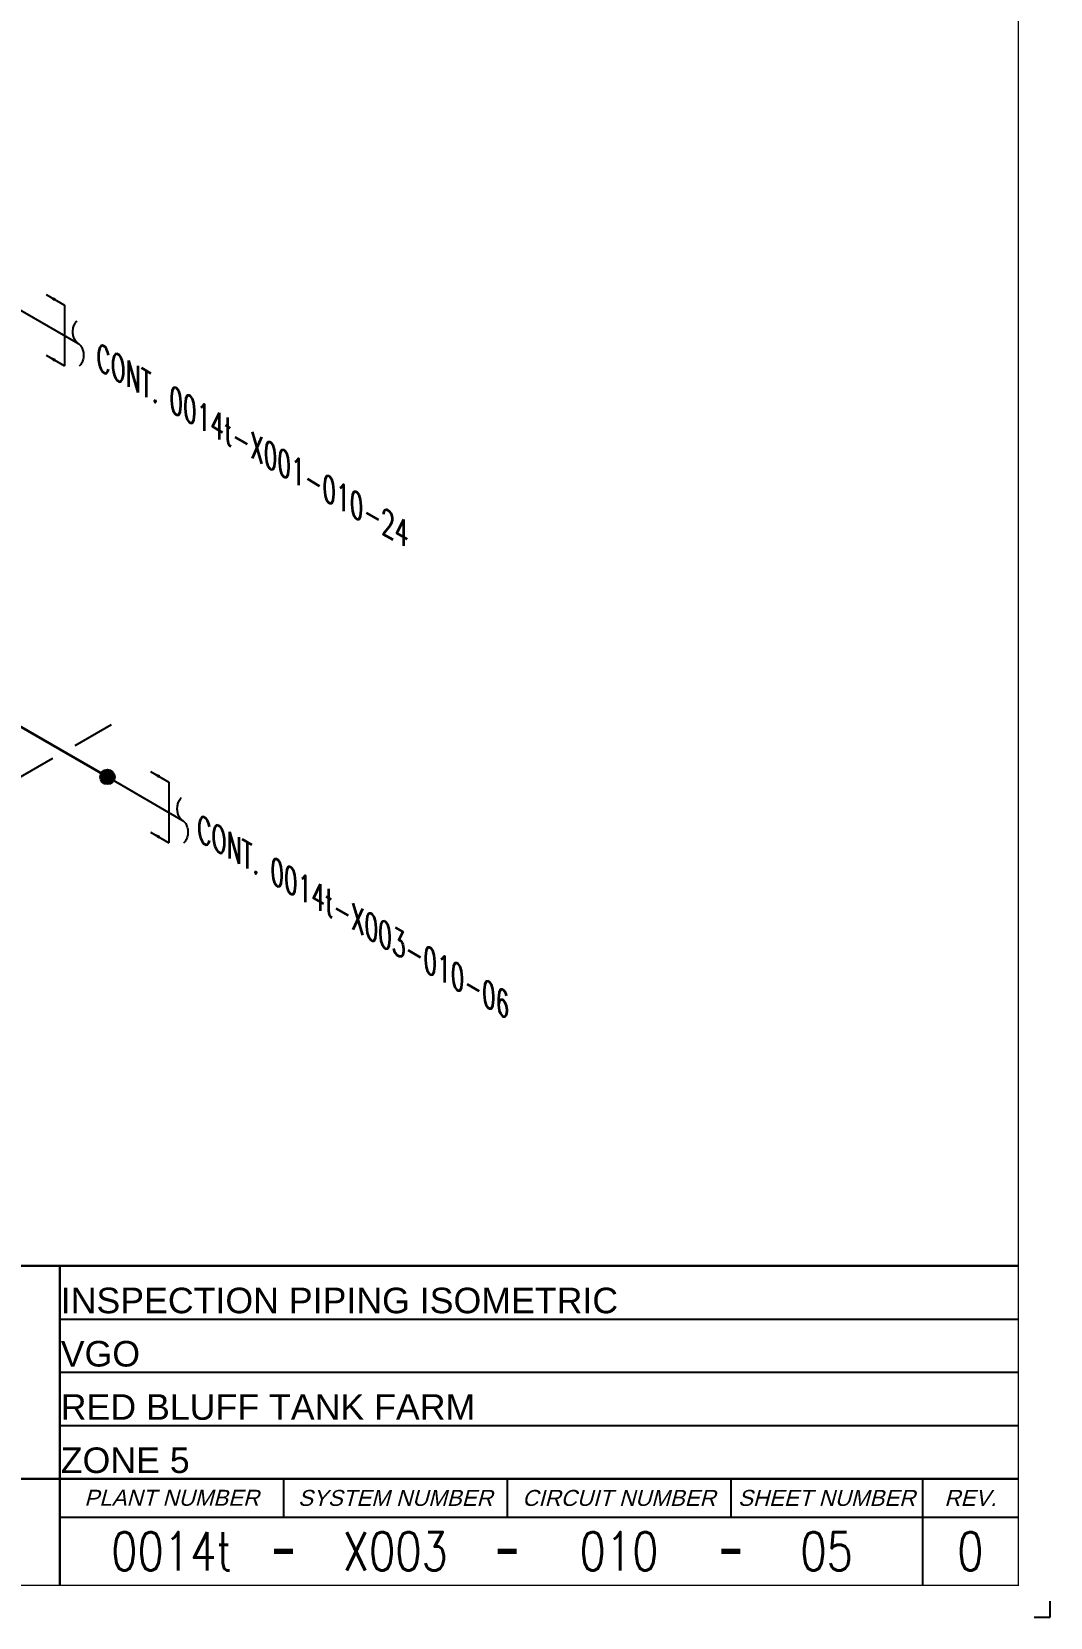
# Model space of a CAD drawing. Header units: inches. Extents: x 0.1 to 17.4, y 0.1 to 11.4.
# Drawn here: x 13.39 to 17.38, y 0.12 to 6.33 of the extents above; entities that cross this region are included whole.
import ezdxf
from ezdxf.enums import TextEntityAlignment as Align

# ---------------------------------------------------------------- set-up
doc = ezdxf.new("R2010")
doc.units = ezdxf.units.IN
doc.header["$MEASUREMENT"] = 0
doc.linetypes.add('HIDDEN2', pattern=[0.1875, 0.125, -0.0625])
for name, color, linetype in [('BORDER', 3, 'Continuous'), ('BORDERTEXT', 7, 'Continuous'), ('Continuation', 7, 'Continuous'), ('DL', 20, 'Continuous'), ('FITTINGS', 4, 'Continuous'), ('PIPE-ANNO', 150, 'HIDDEN2'), ('UNAS.PIPE', 251, 'Continuous'), ('WELD POINTS', 41, 'Continuous')]:
    doc.layers.add(name, color=color, linetype=linetype)
doc.layers.add('PIPE', color=7, linetype='Continuous', lineweight=30)
doc.styles.add('FEASStandard', font='arial.ttf')
doc.styles.add('PART_Standard', font='romans', dxfattribs={"width": 0.8, "height": 0.09})
doc.styles.add('Richmond', font='arial.ttf')
doc.dimstyles.new('Richmond', dxfattribs={"dimtxt": 0.18, "dimasz": 0.18, "dimexe": 0.18, "dimexo": 0.0625, "dimgap": 0.09, "dimtad": 0, "dimtih": 1, "dimtoh": 1, "dimdec": 4, "dimzin": 0, "dimdsep": 46, "dimtxsty": 'Richmond', "dimcen": 0.09, "dimadec": 0, "dimazin": 0, "dimtfac": 1, "dimtdec": 4, "dimtofl": 0, "dimtmove": 0, "dimatfit": 3, "dimfxl": 1, "dimtolj": 1, "dimtzin": 0, "dimarcsym": 0})

# ---------------------------------------------------------------- blocks, each defined once
blk = doc.blocks.new('Border')
at = {"layer": 'BORDER'}
for p, q in [((13.5, 1.2917), (17.25, 1.2917)), ((13.5, 1.0833), (17.25, 1.0833)), ((13.5, 0.875), (17.25, 0.875)), ((14.375, 0.6667), (14.375, 0.5173)), ((15.25, 0.6667), (15.25, 0.5173)), ((16.125, 0.6667), (16.125, 0.5173)), ((16.875, 0.6667), (16.875, 0.25)), ((13.5, 0.5173), (17.25, 0.5173))]:
    blk.add_line(p, q, dxfattribs=at)
at = {"layer": 'BORDER', "const_width": 0.005}
blk.add_lwpolyline([(0.25, 0.25), (17.25, 0.25), (17.25, 11.25), (0.25, 11.25)], close=True, dxfattribs=at)
at = {"layer": 'BORDER', "const_width": 0.00833}
for points in [[(17.25, 1.5), (0.25, 1.5)], [(13.5, 0.25), (13.5, 1.5)], [(13.225, 0.6667), (17.25, 0.6667)]]:
    blk.add_lwpolyline(points, dxfattribs=at)
at = {"layer": 'BORDERTEXT'}
blk.add_line((16.113, 0.3836), (16.125, 0.3836), dxfattribs=at)
at = {"layer": 'BORDERTEXT', "const_width": 0.0208}
for points in [[(14.3375, 0.3836), (14.4125, 0.3836)], [(15.2125, 0.3836), (15.2875, 0.3836)], [(16.0875, 0.3836), (16.1625, 0.3836)]]:
    blk.add_lwpolyline(points, dxfattribs=at)
at = {"layer": 'BORDERTEXT', "style": 'FEASStandard', "oblique": 15}
for s, p in [('PLANT NUMBER', (13.9375, 0.592)), ('SYSTEM NUMBER', (14.8125, 0.592)), ('CIRCUIT NUMBER', (15.6875, 0.592)), ('SHEET NUMBER', (16.5, 0.592)), ('REV.', (17.0625, 0.592))]:
    blk.add_text(s, height=0.0625, dxfattribs=at).set_placement(p, align=Align.MIDDLE)
blk = doc.blocks.new('BORDER TEXT')
at = {"layer": 'BORDERTEXT'}
for tag, p, height, style in [('API_PIPE_CLASS', (5.4645, 1.2542), 0.08, 'Richmond'), ('MATERIAL1', (12.263, 1.2111), 0.08, 'Richmond'), ('P&ID_#1', (0.25, 1.0831), 0.0625, 'FEASStandard'), ('LINE_#1', (1.4866, 1.0831), 0.0625, 'FEASStandard'), ('CVX_PIPE_SPEC', (5.4619, 1.0932), 0.08, 'Richmond'), ('MATERIAL2', (12.263, 1.0395), 0.08, 'Richmond'), ('OP_TEMP', (5.1687, 0.9325), 0.08, 'Richmond'), ('P&ID_#2', (0.25, 0.9224), 0.0625, 'FEASStandard'), ('LINE_#2', (1.4866, 0.9224), 0.0625, 'FEASStandard'), ('MATERIAL3', (12.263, 0.868), 0.08, 'Richmond'), ('P&ID_#3', (0.25, 0.7617), 0.0625, 'FEASStandard'), ('LINE_#3', (1.4866, 0.7617), 0.0625, 'FEASStandard'), ('FROM', (5.0146, 0.7718), 0.08, 'Richmond'), ('MATERIAL4', (12.263, 0.6965), 0.08, 'Richmond'), ('TO', (4.8543, 0.6112), 0.08, 'Richmond'), ('P&ID_#4', (0.25, 0.601), 0.0625, 'FEASStandard'), ('LINE_#4', (1.4866, 0.601), 0.0625, 'FEASStandard'), ('MATERIAL5', (12.263, 0.5249), 0.08, 'Richmond'), ('P&ID_#5', (0.25, 0.4403), 0.0625, 'FEASStandard'), ('LINE_#5', (1.4866, 0.4403), 0.0625, 'FEASStandard'), ('MISC', (4.9789, 0.4506), 0.08, 'Richmond'), ('INSULATION', (12.9278, 0.4142), 0.0625, 'FEASStandard'), ('P&ID_#6', (0.25, 0.2796), 0.0625, 'FEASStandard'), ('LINE_#6', (1.4866, 0.2796), 0.0625, 'FEASStandard'), ('PWHT', (12.9278, 0.2806), 0.0625, 'FEASStandard')]:
    blk.add_attdef(tag, p, '', height=height, dxfattribs=dict(at, style=style))
at = {"layer": 'BORDERTEXT', "style": 'FEASStandard'}
for tag, p in [('DR.BY', (11.075, 0.5625)), ('DR.BY_DATE', (11.95, 0.5625)), ('CHK_BY', (11.075, 0.3542)), ('CHK._BY_DATE', (11.95, 0.3542))]:
    blk.add_attdef(tag, text='', height=0.1, dxfattribs=at).set_placement(p, align=Align.MIDDLE_CENTER)
at = {"layer": 'BORDERTEXT', "style": 'PART_Standard', "width": 0.8}
for tag, p in [('PLANT_NUMBER', (13.9375, 0.3836)), ('SYSTEM_NUMBER', (14.8125, 0.3836)), ('CIRCUIT_NUMBER', (15.6875, 0.3836)), ('SHEET_NUMBER', (16.5, 0.3836)), ('REVISION', (17.0625, 0.3836))]:
    blk.add_attdef(tag, text='', height=0.15, dxfattribs=at).set_placement(p, align=Align.MIDDLE_CENTER)
blk = doc.blocks.new('Plant Info')
at = {"layer": 'BORDERTEXT', "style": 'FEASStandard'}
for tag, p in [('DWG_TYPE', (-0.6333, -0.0756)), ('SYSTEM_NAME', (-0.6333, -0.284)), ('PLANT_NAME', (-0.6333, -0.4923)), ('ZONE', (-0.6333, -0.7006))]:
    blk.add_attdef(tag, p, '', height=0.1, dxfattribs=at)
blk = doc.blocks.new('1_Cont_330')
at = {"layer": 'Continuation', "style": 'PART_Standard', "oblique": 330, "width": 0.8}
blk.add_attdef('CONT.', (0, 0), '', height=0.09, rotation=330, dxfattribs=at)
blk = doc.blocks.new('1_BREAK-PIPE_PIPE_00')
at = {"color": 0, "linetype": 'ByBlock', "lineweight": -2}
for centre, major_axis in [((-0.03, 0.092), (0, -0.101)), ((0.03, -0.092), (0, 0.101))]:
    blk.add_ellipse(centre, major_axis=major_axis, ratio=0.711978, start_param=0.427466, end_param=3.141593, dxfattribs=at)
blk = doc.blocks.new('1_Tilde_00')
at = {"layer": 'PIPE-ANNO', "xscale": -0.5000000000000001, "yscale": 0.5, "zscale": 0.5}
blk.add_blockref('1_BREAK-PIPE_PIPE_00', (0, 0), dxfattribs=at)
blk = doc.blocks.new('4_SUPPORT_I-BEAM_30')
at = {"color": 0, "linetype": 'ByBlock', "lineweight": -2}
for p, q in [((-0.0435, 0.0251), (-0.1857, 0.1072)), ((0.1857, -0.1072), (0.0435, -0.0251))]:
    blk.add_line(p, q, dxfattribs=at)
blk = doc.blocks.new('2_WELD_SINGLE_00')
at = {"linetype": 'ByBlock', "lineweight": -2}
h = blk.add_hatch(color=0, dxfattribs=at)
edge = h.paths.add_edge_path()
edge.add_arc((0, 0), 0.0286, 0, 360)
at = {"color": 0, "linetype": 'ByBlock', "lineweight": -2}
blk.add_circle((0, 0), 0.0286, dxfattribs=at)
blk = doc.blocks.new('*U65')
at = {"color": 20, "linetype": 'ByBlock', "ltscale": 0.7}
blk.add_line((-0.0541, 0.1498), (-0.0541, -0.0873), dxfattribs=at)
for points in [[(-0.1257, 0.191), (-0.0541, 0.1498)], [(-0.1257, -0.0459), (-0.0541, -0.0873)]]:
    blk.add_leader(points, dimstyle='Richmond', override={"dimasz": 0.04, "dimgap": 0.09, "dimtad": 0}, dxfattribs=at)

msp = doc.modelspace()

# ---------------------------------------------------------------- linework, layer by layer
for p, q in [((17.375, 0.125), (17.375, 0.1875)), ((17.3125, 0.125), (17.375, 0.125))]:
    msp.add_line(p, q)
at = {"layer": 'PIPE'}
msp.add_line((13.686, 3.4125), (3.5203, 9.2816), dxfattribs=at)
at = {"layer": 'UNAS.PIPE'}
for p, q in [((13.2775, 5.2781), (13.5717, 5.1083)), ((13.686, 3.4125), (13.9802, 3.2426))]:
    msp.add_line(p, q, dxfattribs=at)

# ---------------------------------------------------------------- block references
for p in [(13.5717, 5.1083), (13.9802, 3.2426)]:
    msp.add_blockref('1_Tilde_00', p)
at = {"layer": 'BORDER'}
msp.add_blockref('Border', (0, 0), dxfattribs=at)
at = {"layer": 'BORDERTEXT'}
msp.add_blockref('Plant Info', (14.1366, 1.39), dxfattribs=at).add_auto_attribs({'DWG_TYPE': 'INSPECTION PIPING ISOMETRIC', 'SYSTEM_NAME': 'VGO', 'PLANT_NAME': 'RED BLUFF TANK FARM', 'ZONE': 'ZONE 5'})
ref = msp.add_blockref('BORDER TEXT', (0, 0), dxfattribs=at)
ref.add_attrib('REVISION', '0', dxfattribs={"height": 0.15, "style": 'PART_Standard', "width": 0.8}).set_placement((17.0625, 0.3836), align=Align.MIDDLE_CENTER)
ref.add_attrib('SHEET_NUMBER', '05', dxfattribs={"height": 0.15, "style": 'PART_Standard', "width": 0.8}).set_placement((16.5, 0.3836), align=Align.MIDDLE_CENTER)
ref.add_attrib('CIRCUIT_NUMBER', '010', dxfattribs={"height": 0.15, "style": 'PART_Standard', "width": 0.8}).set_placement((15.6875, 0.3836), align=Align.MIDDLE_CENTER)
ref.add_attrib('SYSTEM_NUMBER', 'X003', dxfattribs={"height": 0.15, "style": 'PART_Standard', "width": 0.8}).set_placement((14.8125, 0.3836), align=Align.MIDDLE_CENTER)
ref.add_attrib('PLANT_NUMBER', '0014t', dxfattribs={"height": 0.15, "style": 'PART_Standard', "width": 0.8}).set_placement((13.9375, 0.3836), align=Align.MIDDLE_CENTER)
at = {"layer": 'Continuation'}
for p, values in [((13.6425, 5.0106), {'CONT.': 'CONT. 0014t-X001-010-24'}), ((14.0374, 3.1665), {'CONT.': 'CONT. 0014t-X003-010-06'})]:
    msp.add_blockref('1_Cont_330', p, dxfattribs=at).add_auto_attribs(values)
at = {"layer": 'DL'}
for p in [(13.5717, 5.1083), (13.9802, 3.2426)]:
    msp.add_blockref('*U65', p, dxfattribs=at)
at = {"layer": 'FITTINGS', "xscale": -1}
msp.add_blockref('4_SUPPORT_I-BEAM_30', (13.5163, 3.5105), dxfattribs=at)
at = {"layer": 'WELD POINTS'}
msp.add_blockref('2_WELD_SINGLE_00', (13.686, 3.4125), dxfattribs=at)

doc.saveas('drawing.dxf')
